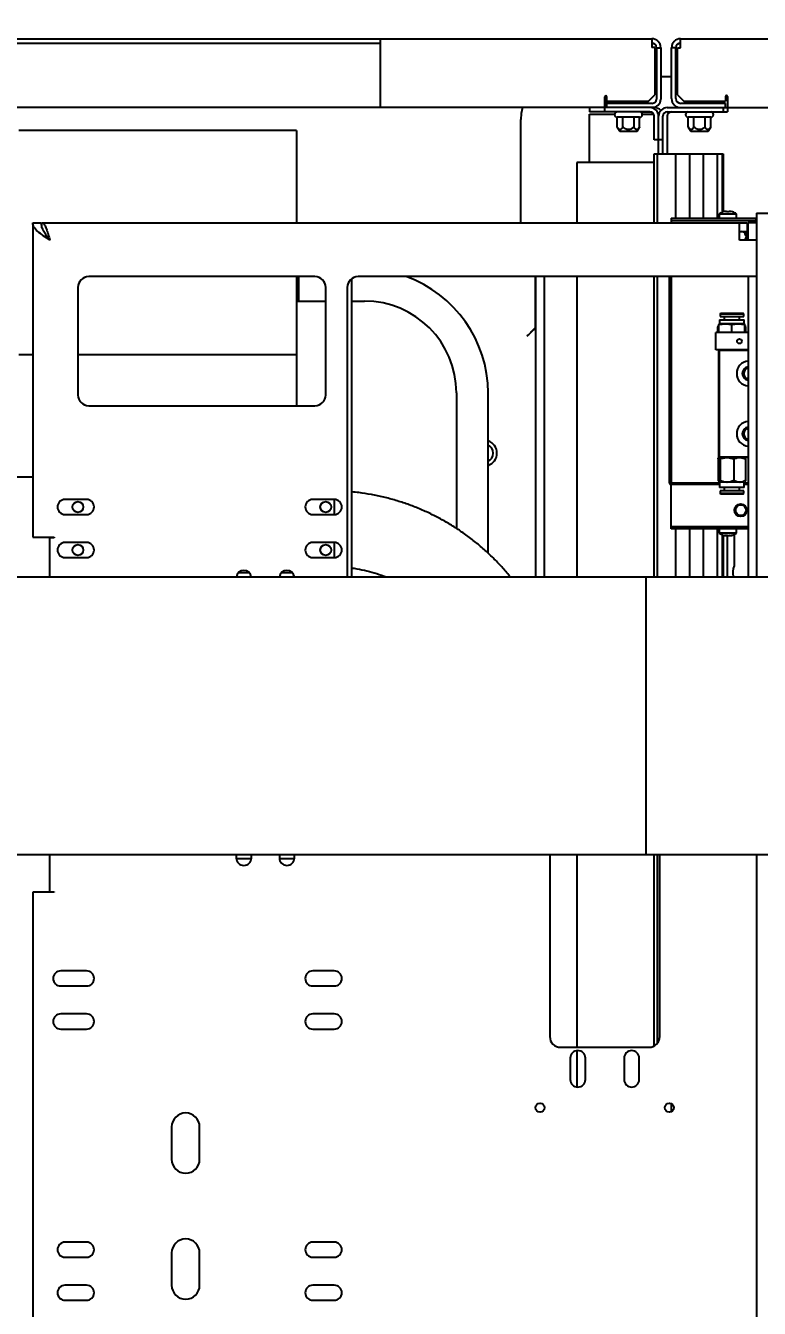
# Model space of a CAD drawing. Header units: inches. Extents: x -347369 to -260369, y 119522 to 149869.
# Drawn here: x -326195 to -325855, y 140242 to 140838 of the extents above; entities that cross this region are included whole.
import ezdxf

# ---------------------------------------------------------------- set-up
doc = ezdxf.new("R2010")
doc.units = ezdxf.units.IN
doc.header["$LTSCALE"] = 300
doc.layers.add('MACCHINA', color=40, linetype='Continuous')
doc.layers.add('QUOTE', color=7, linetype='Continuous')
doc.styles.get("Standard").update_dxf_attribs({"font": 'romans.shx'})
doc.dimstyles.new('sc1a100_pollici', dxfattribs={"dimscale": 100, "dimtxt": 3, "dimasz": 3, "dimexe": 0, "dimexo": 0, "dimgap": 1, "dimtad": 1, "dimzin": 12, "dimdsep": 46, "dimtxsty": 'Standard', "dimblk": 'CLOSEDBLANK', "dimcen": 1, "dimclrd": 253, "dimclre": 253, "dimclrt": 2, "dimadec": 0, "dimazin": 3, "dimtfac": 1, "dimtmove": 0, "dimatfit": 1, "dimldrblk": 'CLOSEDBLANK', "dimfxl": 1, "dimtolj": 1, "dimtzin": 0, "dimarcsym": 0})

# ---------------------------------------------------------------- blocks, each defined once
blk = doc.blocks.new('_ClosedBlank')
at = {"color": 0, "linetype": 'ByBlock', "lineweight": -2}
for p, q in [((-1, 0.1667), (0, 0)), ((-1, 0.1667), (-1, -0.1667)), ((0, 0), (-1, -0.1667))]:
    blk.add_line(p, q, dxfattribs=at)
blk = doc.blocks.new('*D15')
at = {"layer": 'Defpoints', "color": 0, "transparency": 16777216}
for p in [(-345563.63, 144199.66), (-325383.62, 140999.66), (-345563.63, 139848.16)]:
    blk.add_point(p, dxfattribs=at)
at = {"layer": 'QUOTE', "color": 253, "lineweight": -2, "transparency": 16777216}
for p, q in [((-345563.63, 139848.16), (-345563.63, 144199.66)), ((-325683.62, 144199.66), (-345263.63, 144199.66)), ((-325383.62, 140999.66), (-325383.62, 144199.66))]:
    blk.add_line(p, q, dxfattribs=at)
at = {"layer": 'QUOTE', "color": 253, "lineweight": -2, "transparency": 16777216, "xscale": 300, "yscale": 300, "zscale": 300, "rotation": 180}
blk.add_blockref('_ClosedBlank', (-345563.63, 144199.66), dxfattribs=at)
at = {"layer": 'QUOTE', "color": 253, "lineweight": -2, "transparency": 16777216, "xscale": 300, "yscale": 300, "zscale": 300}
blk.add_blockref('_ClosedBlank', (-325383.62, 144199.66), dxfattribs=at)
at = {"layer": 'QUOTE', "color": 2, "transparency": 16777216, "char_height": 300, "attachment_point": 5}
for s, insert in [('\\A1;20180', (-335458.63, 144449.66)), ('\\A1;[66\'-2 1/2"]', (-335458.63, 143871.08))]:
    blk.add_mtext(s, dxfattribs=dict(at, insert=insert))
blk = doc.blocks.new('A$C27be3406')
at = {"layer": 'MACCHINA'}
for p, q in [((-1098, 1832.5), (-521.2, 1832.5)), ((-887, 1830.5), (-647, 1830.5)), ((-647, 1800.5), (-647, 1832.5)), ((-521.2, 1832.5), (-521.2, 1828.5)), ((-507.8, 1828.3), (-507.8, 1832.5)), ((-507.8, 1832.5), (495.8, 1832.5)), ((-519.7, 1828.5), (-521.2, 1828.5)), ((-519.7, 1828.5), (-519.7, 1806.5)), ((-519, 1828.3), (-517, 1828.3)), ((-519, 1828.3), (-519, 1804.5)), ((-517, 1828.3), (-517, 1804.5)), ((-512, 1804.7), (-512, 1828.3)), ((-510, 1828.3), (-512, 1828.3)), ((-510, 1804.7), (-510, 1828.3)), ((-509.3, 1828.3), (-507.8, 1828.3)), ((-509.3, 1806.5), (-509.3, 1828.3)), ((-519.7, 1815), (-519, 1815)), ((-517, 1815), (-512, 1815)), ((-510, 1815), (-509.3, 1815)), ((-543, 1798.5), (-543, 1805.5)), ((-542, 1800.5), (-542, 1805.5)), ((-522.7, 1803.5), (-519.7, 1806.5)), ((-509.3, 1806.5), (-506.3, 1803.5)), ((-487, 1805.7), (-487, 1803.5)), ((-486, 1805.7), (-486, 1798.5)), ((-520, 1800.5), (-1068, 1800.5)), ((-550, 1800.5), (-550, 1798.5)), ((-542, 1803.5), (-522.7, 1803.5)), ((-521, 1802.5), (-542, 1802.5)), ((-520, 1799.96), (-520, 1800.5)), ((-514, 1800.5), (474, 1800.5)), ((-487, 1802.5), (-507.8, 1802.5)), ((-506.3, 1803.5), (-487, 1803.5)), ((-488, 1800.5), (-488, 1798.5)), ((-487, 1800.5), (-487, 1802.5)), ((-582, 1747), (-582, 1795)), ((-522, 1798.5), (-550, 1798.5)), ((-550, 1797.5), (-538.42, 1797.5)), ((-550, 1775), (-550, 1797.5)), ((-526.8, 1796), (-537.2, 1796)), ((-537.2, 1791.5), (-537.2, 1796)), ((-534.6, 1791.5), (-534.6, 1796)), ((-529.4, 1791.5), (-529.4, 1796)), ((-526.8, 1791.5), (-526.8, 1796)), ((-521.38, 1798.4), (-526.31, 1798.4)), ((-525.58, 1797.5), (-520.27, 1797.5)), ((-520, 1785.5), (-520, 1796.5)), ((-518, 1779), (-518, 1796.5)), ((-516, 1779), (-516, 1796.5)), ((-514, 1798.5), (-486, 1798.5)), ((-514, 1796.5), (-514, 1779)), ((-493.8, 1796), (-504.2, 1796)), ((-504.2, 1791.5), (-504.2, 1796)), ((-501.6, 1791.5), (-501.6, 1796)), ((-496.4, 1791.5), (-496.4, 1796)), ((-493.8, 1791.5), (-493.8, 1796)), ((-686, 1789.87), (-815, 1789.87)), ((-686, 1789.87), (-686, 1747)), ((-537.2, 1791.5), (-536.04, 1789.5)), ((-536.04, 1789.5), (-527.96, 1789.5)), ((-527.96, 1789.5), (-526.8, 1791.5)), ((-504.2, 1791.5), (-503.04, 1789.5)), ((-503.04, 1789.5), (-494.96, 1789.5)), ((-494.96, 1789.5), (-493.8, 1791.5)), ((-516, 1785.5), (-520, 1785.5)), ((-520, 1779), (-488, 1779)), ((-520, 1747), (-520, 1779)), ((-518.6, 1779), (-518.6, 1747)), ((-510.14, 1779), (-510.14, 1749.15)), ((-503.64, 1779), (-503.64, 1749.15)), ((-497.36, 1779), (-497.36, 1749.15)), ((-490.86, 1779), (-490.86, 1749.15)), ((-488.5, 1779), (-488.5, 1751.89)), ((-488, 1779), (-488, 1752.05)), ((-556, 1775), (-556, 1747)), ((-520, 1775), (-556, 1775)), ((-488, 1752.05), (-488.01, 1752.07)), ((-486.8, 1752.32), (-486.76, 1752.26)), ((-486.45, 1752.32), (-486.45, 1752.05)), ((-485.3, 1752.32), (-485.3, 1752.05)), ((-484.95, 1752.32), (-484.99, 1752.26)), ((-483.75, 1752.05), (-483.74, 1752.07)), ((-808.5, 1747), (-808.5, 1601)), ((-808.5, 1747), (-804.5, 1747)), ((-804.2, 1745.03), (-804.2, 1747)), ((-804.2, 1747), (-476.8, 1747)), ((-512.23, 1749.15), (-472.87, 1749.15)), ((-512.23, 1749.15), (-512.23, 1747)), ((-512.23, 1748.15), (-472.87, 1748.15)), ((-489.87, 1751.15), (-489.87, 1749.15)), ((-489.87, 1751.15), (-481.87, 1751.15)), ((-481.87, 1749.15), (-481.87, 1751.15)), ((-480.5, 1739), (-480.5, 1747)), ((-476.8, 1743), (-476.8, 1747)), ((-472.5, 1747), (-476.5, 1747)), ((-476.5, 1739), (-476.5, 1747)), ((-472.87, 1749.15), (-472.87, 1747)), ((-472.5, 1751.5), (-472.5, 1582.5)), ((-472.5, 1751.5), (-402.5, 1751.5)), ((-480.5, 1743), (-476.8, 1743)), ((-472.5, 1739), (-480.5, 1739)), ((-677.5, 1722), (-782.5, 1722)), ((-686, 1722), (-686, 1662)), ((-684.91, 1710.64), (-684.91, 1722)), ((-472.5, 1722), (-657.5, 1722)), ((-575.07, 1698.66), (-575.07, 1722)), ((-575, 1582.5), (-575, 1722)), ((-571, 1582.5), (-571, 1722)), ((-556, 1722), (-556, 1582.5)), ((-520, 1582.5), (-520, 1722)), ((-518.6, 1722), (-518.6, 1582.5)), ((-513, 1626), (-513, 1722)), ((-512, 1626), (-512, 1722)), ((-476.5, 1722), (-476.5, 1582.5)), ((-787.5, 1717), (-787.5, 1667)), ((-672.5, 1667), (-672.5, 1717)), ((-662.5, 1717), (-662.5, 1582.5)), ((-660.5, 1721), (-660.5, 1582.5)), ((-686, 1710.64), (-672.5, 1710.64)), ((-660.5, 1710.64), (-654.5, 1710.64)), ((-489.2, 1705), (-489.5, 1704.7)), ((-489.5, 1704.7), (-489.5, 1703.5)), ((-489.5, 1704.7), (-478.5, 1704.7)), ((-489.2, 1705), (-478.8, 1705)), ((-478.5, 1704.7), (-478.8, 1705)), ((-478.5, 1703.5), (-478.5, 1704.7)), ((-490, 1698.75), (-490.54, 1698.47)), ((-490.54, 1696), (-490.54, 1698.47)), ((-490, 1699.4), (-490.13, 1699.27)), ((-490, 1699.75), (-487, 1700)), ((-478, 1700), (-490, 1700)), ((-490, 1696), (-490, 1699.75)), ((-489.75, 1702), (-489.75, 1700)), ((-489.75, 1702), (-478.25, 1702)), ((-489.5, 1703.5), (-478.5, 1703.5)), ((-487.55, 1703.5), (-487.55, 1702)), ((-487, 1700), (-484, 1699.75)), ((-484, 1699.75), (-481, 1700)), ((-484, 1696), (-484, 1699.75)), ((-481, 1700), (-478, 1699.75)), ((-480.45, 1702), (-480.45, 1703.5)), ((-478.25, 1700), (-478.25, 1702)), ((-478, 1696), (-478, 1699.75)), ((-477.87, 1699.27), (-478, 1699.4)), ((-477.46, 1696), (-477.46, 1698.47)), ((-491.5, 1688), (-491.5, 1696)), ((-476.5, 1696), (-491.5, 1696)), ((-476.5, 1688), (-491.5, 1688)), ((-490, 1687.8), (-489.8, 1688)), ((-490, 1638.2), (-490, 1687.8)), ((-490, 1687.8), (-476.5, 1687.8)), ((-489.8, 1638), (-489.8, 1688)), ((-808.5, 1685.69), (-815, 1685.69)), ((-686, 1685.69), (-787.5, 1685.69)), ((-611.85, 1667.99), (-611.85, 1605.03)), ((-597.15, 1593.54), (-597.15, 1667.99)), ((-782.5, 1662), (-677.5, 1662)), ((-490.4, 1637.41), (-490.4, 1627.53)), ((-489.9, 1638), (-490.07, 1637.9)), ((-476.5, 1638.2), (-490, 1638.2)), ((-489.8, 1638), (-490, 1638.2)), ((-476.5, 1638), (-489.9, 1638)), ((-489.49, 1637.41), (-489.49, 1627.53)), ((-483.09, 1637.41), (-483.09, 1627.53)), ((-477.93, 1637.9), (-478.1, 1638)), ((-477.6, 1637.41), (-477.6, 1627.53)), ((-819.5, 1629), (-808.5, 1629)), ((-490.07, 1626.67), (-489.9, 1626.5)), ((-478.1, 1626.5), (-477.93, 1626.67)), ((-513, 1626), (-512.5, 1625.5)), ((-512.5, 1625.5), (-512, 1626)), ((-489.75, 1625.5), (-512.5, 1625.5)), ((-512.23, 1604.85), (-512.23, 1625.5)), ((-489.75, 1626), (-512, 1626)), ((-478.1, 1626.5), (-489.9, 1626.5)), ((-489.75, 1626.5), (-489.75, 1624)), ((-478.25, 1624), (-489.75, 1624)), ((-489.5, 1622.5), (-489.5, 1621.3)), ((-478.5, 1622.5), (-489.5, 1622.5)), ((-489.5, 1621.3), (-489.2, 1621)), ((-478.5, 1621.3), (-489.5, 1621.3)), ((-478.8, 1621), (-489.2, 1621)), ((-487.55, 1624), (-487.55, 1622.5)), ((-480.45, 1622.5), (-480.45, 1624)), ((-478.8, 1621), (-478.5, 1621.3)), ((-478.5, 1621.3), (-478.5, 1622.5)), ((-478.25, 1624), (-478.25, 1626.5)), ((-476.5, 1626), (-478.25, 1626)), ((-476.5, 1625.5), (-478.25, 1625.5)), ((-783.5, 1618.5), (-793.5, 1618.5)), ((-668.5, 1618.5), (-678.5, 1618.5)), ((-668.5, 1618.5), (-668.5, 1611.5)), ((-793.5, 1611.5), (-783.5, 1611.5)), ((-678.5, 1611.5), (-668.5, 1611.5)), ((-482.12, 1612.52), (-482.12, 1614.49)), ((-476.5, 1605.85), (-512.23, 1605.85)), ((-476.5, 1604.85), (-512.23, 1604.85)), ((-510.14, 1604.85), (-510.14, 1582.5)), ((-503.64, 1604.85), (-503.64, 1582.5)), ((-497.36, 1604.85), (-497.36, 1582.5)), ((-490.86, 1604.85), (-490.86, 1582.5)), ((-489.87, 1604.85), (-489.87, 1602.85)), ((-481.87, 1602.85), (-489.87, 1602.85)), ((-481.87, 1602.85), (-481.87, 1604.85)), ((-808.5, 1601), (-798.5, 1601)), ((-800.5, 1582.5), (-800.5, 1600.7)), ((-798.5, 1600.7), (-800.5, 1600.7)), ((-798.5, 1601), (-798.5, 1600.7)), ((-783.5, 1598.5), (-793.5, 1598.5)), ((-668.5, 1598.5), (-678.5, 1598.5)), ((-668.5, 1598.5), (-668.5, 1591.5)), ((-488.5, 1602.11), (-488.5, 1582.5)), ((-488, 1601.93), (-488, 1582.5)), ((-486.95, 1601.68), (-486.93, 1601.71)), ((-486.76, 1601.68), (-486.69, 1601.93)), ((-486.51, 1601.68), (-486.34, 1601.94)), ((-486.05, 1601.68), (-486.11, 1601.92)), ((-486, 1582.5), (-486, 1601.7)), ((-485.24, 1601.68), (-485.31, 1601.8)), ((-484.99, 1601.68), (-485, 1601.72)), ((-484.8, 1601.68), (-484.84, 1601.76)), ((-483, 1602.21), (-483, 1587.62)), ((-793.5, 1591.5), (-783.5, 1591.5)), ((-678.5, 1591.5), (-668.5, 1591.5)), ((-1220, 1582.5), (-389.21, 1582.5)), ((-712.95, 1584.5), (-708.05, 1584.5)), ((-692.95, 1584.5), (-688.05, 1584.5)), ((-523.87, 1582.5), (-523.87, 1453.5)), ((-1220, 1453.5), (-389.21, 1453.5)), ((-800.5, 1436.3), (-800.5, 1453.5)), ((-714, 1453.5), (-714, 1452)), ((-707.04, 1451.5), (-713.96, 1451.5)), ((-707, 1452), (-707, 1453.5)), ((-694, 1453.5), (-694, 1452)), ((-687.04, 1451.5), (-693.96, 1451.5)), ((-687, 1452), (-687, 1453.5)), ((-568.5, 1453.5), (-568.5, 1369)), ((-556, 1453.5), (-556, 1364)), ((-520, 1364.67), (-520, 1453.5)), ((-518.6, 1453.5), (-518.6, 1365.87)), ((-517.5, 1369), (-517.5, 1453.5)), ((-472.5, 1453.5), (-472.5, 1122.5)), ((-808.5, 1436), (-808.5, 1231)), ((-798.5, 1436), (-808.5, 1436)), ((-800.5, 1436.3), (-798.5, 1436.3)), ((-798.5, 1436.3), (-798.5, 1436)), ((-783.5, 1399.5), (-795.5, 1399.5)), ((-668.5, 1399.5), (-678.5, 1399.5)), ((-795.5, 1392.5), (-783.5, 1392.5)), ((-678.5, 1392.5), (-668.5, 1392.5)), ((-783.5, 1379.5), (-795.5, 1379.5)), ((-668.5, 1379.5), (-678.5, 1379.5)), ((-795.5, 1372.5), (-783.5, 1372.5)), ((-678.5, 1372.5), (-668.5, 1372.5)), ((-563.5, 1364), (-522.5, 1364)), ((-559, 1359), (-559, 1349)), ((-556, 1362.46), (-556, 1345.54)), ((-552, 1349), (-552, 1359)), ((-534, 1359), (-534, 1349)), ((-527, 1349), (-527, 1359)), ((-512.23, 1337.95), (-512.23, 1334.05)), ((-744, 1327), (-744, 1312)), ((-731, 1312), (-731, 1327)), ((-783.5, 1273.5), (-793.5, 1273.5)), ((-668.5, 1273.5), (-678.5, 1273.5)), ((-793.5, 1266.5), (-783.5, 1266.5)), ((-744, 1268.5), (-744, 1253.5)), ((-731, 1253.5), (-731, 1268.5)), ((-678.5, 1266.5), (-668.5, 1266.5)), ((-783.5, 1253.5), (-793.5, 1253.5)), ((-668.5, 1253.5), (-678.5, 1253.5)), ((-793.5, 1246.5), (-783.5, 1246.5)), ((-678.5, 1246.5), (-668.5, 1246.5))]:
    blk.add_line(p, q, dxfattribs=at)
at = {"layer": 'MACCHINA', "flags": 128}
for points in [[(-581.23, 1800.5), (-581.8, 1797.85), (-582, 1795)], [(-476.91, 1740.5), (-477.09, 1739.49), (-477.32, 1739)], [(-486.75, 1601.72), (-486.65, 1601.71), (-486.51, 1601.68)], [(-484.82, 1601.71), (-484.88, 1601.7), (-484.99, 1601.68)]]:
    blk.add_lwpolyline(points, dxfattribs=at)
at = {"layer": 'MACCHINA'}
for centre, radius in [((-480.5, 1692), 1.1), ((-787.5, 1615), 2.5), ((-672.5, 1615), 2.5), ((-479.87, 1613.5), 2.96), ((-479.87, 1613.5), 2.46), ((-787.5, 1595), 2.5), ((-672.5, 1595), 2.5), ((-573, 1336), 2.1), ((-513, 1336), 2.1)]:
    blk.add_circle(centre, radius, dxfattribs=at)
for centre, radius, start, end in [((-521.2, 1828.3), 4.2, 0, 90), ((-521.2, 1828.3), 2.2, 0, 90), ((-507.8, 1828.3), 4.2, 90, 180), ((-507.8, 1828.3), 2.2, 90, 180), ((-542.5, 1805.5), 0.5, 0, 180), ((-486.5, 1805.7), 0.5, 0, 180), ((-522, 1796.5), 4, 0, 90), ((-521, 1804.5), 2, 270, 0), ((-521, 1804.5), 4, 270, 0), ((-520, 1796.5), 4, 41.40962, 90), ((-514, 1796.5), 4, 90, 180), ((-507.8, 1804.7), 4.2, 180, 270), ((-507.8, 1804.7), 2.2, 180, 270), ((-537.2, 1797.25), 1.25, 90, 270), ((-526.8, 1797.25), 1.25, 270, 90), ((-522, 1796.5), 2, 0, 90), ((-514, 1796.5), 2, 90, 180), ((-512, 1796.5), 2, 90, 180), ((-504.2, 1797.25), 1.25, 90, 270), ((-493.8, 1797.25), 1.25, 270, 90), ((-485.87, 1745.38), 7.02, 107.68791, 124.70805), ((-485.87, 1745.38), 7, 97.58949, 107.658), ((-486.36, 1750.69), 1.69, 105.01565, 120.75108), ((-485.46, 1746.27), 6.13, 99.31701, 106.76112), ((-485.87, 1744.31), 7.75, 85.7473, 94.2527), ((-486.29, 1746.27), 6.13, 73.23888, 80.68299), ((-485.38, 1750.69), 1.69, 59.24892, 74.98435), ((-485.87, 1745.38), 7, 72.342, 82.41051), ((-485.87, 1745.38), 7.02, 55.29195, 72.31209), ((-479.87, 1740.5), 2.46, 322.40123, 104.78539), ((-479.87, 1740.5), 2.96, 0, 57.67438), ((-782.5, 1717), 5, 90, 180), ((-677.5, 1717), 5, 0, 90), ((-657.5, 1717), 5, 90, 180), ((-654.5, 1667.99), 57.35, 0, 70.33705), ((-654.5, 1667.99), 42.65, 0, 90), ((-476, 1677), 5.75, 94.98854, 265.01146), ((-476, 1677), 3.15, 99.1332, 260.8668), ((-476, 1677), 3, 99.59407, 260.40593), ((-476, 1677), 2.5, 101.53696, 258.46304), ((-782.5, 1667), 5, 180, 270), ((-677.5, 1667), 5, 270, 0), ((-476, 1649), 5.75, 94.98854, 265.01146), ((-476, 1649), 3.15, 99.1332, 260.8668), ((-476, 1649), 3, 99.59407, 260.40593), ((-476, 1649), 2.5, 101.53696, 258.46304), ((-599, 1640), 6, 287.95882, 72.04118), ((-599, 1640), 4.25, 295.80401, 64.19599), ((-793.5, 1615), 3.5, 90, 270), ((-783.5, 1615), 3.5, 270, 90), ((-678.5, 1615), 3.5, 90, 270), ((-668.5, 1615), 3.5, 270, 90), ((-485.87, 1608.62), 7.02, 235.29195, 257.66181), ((-485.87, 1608.62), 7.02, 282.33819, 304.70805), ((-793.5, 1595), 3.5, 90, 270), ((-783.5, 1595), 3.5, 270, 90), ((-678.5, 1595), 3.5, 90, 270), ((-668.5, 1595), 3.5, 270, 90), ((-485.73, 1608.95), 7.34, 254.95267, 261.96082), ((-486.23, 1605.86), 4.23, 250.58368, 260.24182), ((-486.09, 1607.64), 6.02, 257.66043, 261.78959), ((-486.69, 1608.55), 6.62, 265.39648, 274.60352), ((-486.25, 1603.09), 1.49, 229.41624, 249.95568), ((-485.24, 1605.08), 3.49, 250.13648, 256.68392), ((-485.18, 1603.09), 1.49, 229.41624, 249.95568), ((-486.48, 1602.91), 1.29, 289.33388, 297.89277), ((-486.55, 1605.26), 3.68, 283.44538, 292.51666), ((-486.1, 1607.67), 6.05, 278.22386, 289.03336), ((-485.51, 1601.95), 0.378, 316.26726, 347.48177), ((-485.66, 1607.67), 6.05, 278.22386, 289.03336), ((-483.91, 1603.08), 1.15, 258.92374, 281.07626), ((-710.5, 1582), 3.5, 8.21321, 171.78679), ((-690.5, 1582), 3.5, 8.21321, 171.78679), ((-473.5, 1584.5), 10, 161.80513, 191.53696), ((-710.5, 1452), 3.5, 180, 0), ((-690.5, 1452), 3.5, 180, 0), ((-795.5, 1396), 3.5, 90, 270), ((-783.5, 1396), 3.5, 270, 90), ((-678.5, 1396), 3.5, 90, 270), ((-668.5, 1396), 3.5, 270, 90), ((-795.5, 1376), 3.5, 90, 270), ((-783.5, 1376), 3.5, 270, 90), ((-678.5, 1376), 3.5, 90, 270), ((-668.5, 1376), 3.5, 270, 90), ((-563.5, 1369), 5, 180, 270), ((-522.5, 1369), 5, 270, 0), ((-555.5, 1359), 3.5, 0, 180), ((-530.5, 1359), 3.5, 0, 180), ((-555.5, 1349), 3.5, 180, 0), ((-530.5, 1349), 3.5, 180, 0), ((-737.5, 1327), 6.5, 0, 180), ((-737.5, 1312), 6.5, 180, 0), ((-793.5, 1270), 3.5, 90, 270), ((-783.5, 1270), 3.5, 270, 90), ((-737.5, 1268.5), 6.5, 0, 180), ((-678.5, 1270), 3.5, 90, 270), ((-668.5, 1270), 3.5, 270, 90), ((-793.5, 1250), 3.5, 90, 270), ((-783.5, 1250), 3.5, 270, 90), ((-737.5, 1253.5), 6.5, 180, 0), ((-678.5, 1250), 3.5, 90, 270), ((-668.5, 1250), 3.5, 270, 90)]:
    blk.add_arc(centre, radius, start, end, dxfattribs=at)
for points, knots in [([(-534.6, 1791.5), (-534.83, 1791.14), (-535.19, 1790.57), (-535.79, 1790.24), (-536.33, 1790.36), (-536.8, 1790.85), (-537.08, 1791.31), (-537.2, 1791.5)], [0, 0, 0, 0, 0.2995696, 0.4639405, 0.6291846, 0.8432284, 1, 1, 1, 1]), ([(-529.4, 1791.5), (-529.86, 1791.14), (-530.58, 1790.57), (-531.79, 1790.24), (-532.86, 1790.36), (-533.8, 1790.85), (-534.36, 1791.31), (-534.6, 1791.5)], [0, 0, 0, 0, 0.29957, 0.463941, 0.629185, 0.843228, 1, 1, 1, 1]), ([(-526.8, 1791.5), (-526.83, 1791.45), (-527.06, 1791.06), (-527.44, 1790.55), (-527.99, 1790.25), (-528.49, 1790.34), (-528.97, 1790.8), (-529.26, 1791.27), (-529.4, 1791.5)], [0, 0, 0, 0, 0.041913, 0.306444, 0.461015, 0.615739, 0.810975, 1, 1, 1, 1]), ([(-501.6, 1791.5), (-501.83, 1791.14), (-502.19, 1790.57), (-502.79, 1790.24), (-503.33, 1790.36), (-503.8, 1790.85), (-504.08, 1791.31), (-504.2, 1791.5)], [0, 0, 0, 0, 0.2995696, 0.4639405, 0.6291846, 0.8432284, 1, 1, 1, 1]), ([(-496.4, 1791.5), (-496.86, 1791.14), (-497.58, 1790.57), (-498.79, 1790.24), (-499.86, 1790.36), (-500.8, 1790.85), (-501.36, 1791.31), (-501.6, 1791.5)], [0, 0, 0, 0, 0.29957, 0.463941, 0.629185, 0.843228, 1, 1, 1, 1]), ([(-493.8, 1791.5), (-493.83, 1791.45), (-494.06, 1791.06), (-494.44, 1790.55), (-494.99, 1790.25), (-495.49, 1790.34), (-495.97, 1790.8), (-496.26, 1791.27), (-496.4, 1791.5)], [0, 0, 0, 0, 0.041913, 0.306444, 0.461015, 0.615739, 0.810975, 1, 1, 1, 1]), ([(-804.2, 1747), (-803.92, 1746.9), (-803.37, 1746.71), (-802.54, 1745.22), (-801.71, 1743.03), (-801.03, 1740.81), (-800.63, 1739.44), (-800.5, 1739)], [0, 0, 0, 0, 0.223834, 0.447701, 0.671568, 0.895435, 1, 1, 1, 1]), ([(-579, 1694.4), (-578.39, 1695.01), (-577.36, 1696.04), (-576.14, 1697.31), (-575.58, 1697.92), (-575.35, 1698.12), (-575.32, 1698.16)], [0, 0, 0, 0, 0.4202846, 0.704852, 0.9517758, 1, 1, 1, 1]), ([(-575.32, 1698.16), (-575.24, 1698.25), (-575.1, 1698.41), (-575.08, 1698.58), (-575.07, 1698.66)], [0, 0, 0, 0, 0.559945, 1, 1, 1, 1]), ([(-490.54, 1698.47), (-490.45, 1698.7), (-490.31, 1699.07), (-490.16, 1699.2), (-490.1, 1699.25)], [0, 0, 0, 0, 0.63107, 1, 1, 1, 1]), ([(-490, 1700), (-490, 1699.97), (-490, 1699.93), (-490, 1699.78), (-490, 1699.75)], [0, 0, 0, 0, 0.7750012, 1, 1, 1, 1]), ([(-478, 1699.75), (-478, 1699.78), (-478, 1699.93), (-478, 1699.97), (-478, 1700)], [0, 0, 0, 0, 0.2249988, 1, 1, 1, 1]), ([(-477.46, 1698.47), (-477.55, 1698.7), (-477.69, 1699.07), (-477.84, 1699.2), (-477.9, 1699.25)], [0, 0, 0, 0, 0.63107, 1, 1, 1, 1]), ([(-575.11, 1698.07), (-575.19, 1697.99), (-575.34, 1697.83), (-575.87, 1697.39), (-576.65, 1696.72), (-577.73, 1695.62), (-578.52, 1694.86), (-579, 1694.4)], [0, 0, 0, 0, 0.128894, 0.254428, 0.499426, 0.697201, 1, 1, 1, 1]), ([(-476.88, 1674.66), (-476.86, 1674.67), (-476.75, 1674.75), (-476.61, 1674.8), (-476.5, 1674.84)], [0, 0, 0, 0, 0.169362, 1, 1, 1, 1]), ([(-476.88, 1651.34), (-476.86, 1651.33), (-476.75, 1651.25), (-476.61, 1651.2), (-476.5, 1651.16)], [0, 0, 0, 0, 0.169362, 1, 1, 1, 1]), ([(-490.4, 1637.41), (-490.32, 1637.56), (-490.16, 1637.87), (-489.85, 1638.04), (-489.63, 1637.65), (-489.49, 1637.41)], [0, 0, 0, 0, 0.2648736, 0.5354914, 1, 1, 1, 1]), ([(-489.49, 1637.41), (-488.94, 1637.56), (-487.81, 1637.87), (-485.64, 1638.04), (-484.08, 1637.65), (-483.09, 1637.41)], [0, 0, 0, 0, 0.264874, 0.535491, 1, 1, 1, 1]), ([(-483.09, 1637.41), (-482.61, 1637.56), (-481.65, 1637.87), (-479.78, 1638.04), (-478.44, 1637.65), (-477.6, 1637.41)], [0, 0, 0, 0, 0.264874, 0.535491, 1, 1, 1, 1]), ([(-477.6, 1637.41), (-477.68, 1637.57), (-477.79, 1637.82), (-477.91, 1637.86), (-477.95, 1637.87)], [0, 0, 0, 0, 0.684897, 1, 1, 1, 1]), ([(-490.4, 1627.53), (-490.34, 1627.31), (-490.21, 1626.87), (-489.98, 1626.5), (-489.73, 1626.72), (-489.56, 1627.28), (-489.49, 1627.53)], [0, 0, 0, 0, 0.2164608, 0.4403228, 0.7519097, 1, 1, 1, 1]), ([(-489.49, 1627.53), (-489.05, 1627.31), (-488.16, 1626.87), (-486.51, 1626.5), (-484.73, 1626.72), (-483.59, 1627.28), (-483.09, 1627.53)], [0, 0, 0, 0, 0.216461, 0.440323, 0.75191, 1, 1, 1, 1]), ([(-483.09, 1627.53), (-482.71, 1627.31), (-481.95, 1626.87), (-480.53, 1626.5), (-479, 1626.72), (-478.03, 1627.28), (-477.6, 1627.53)], [0, 0, 0, 0, 0.216461, 0.440323, 0.75191, 1, 1, 1, 1]), ([(-477.6, 1627.53), (-477.66, 1627.3), (-477.77, 1626.89), (-477.89, 1626.75), (-477.95, 1626.69)], [0, 0, 0, 0, 0.555616, 1, 1, 1, 1]), ([(-586.85, 1582.5), (-587.06, 1582.77), (-588.45, 1584.57), (-591.25, 1587.71), (-595.26, 1591.88), (-599.52, 1595.81), (-603.99, 1599.51), (-608.65, 1602.97), (-613.49, 1606.18), (-618.5, 1609.12), (-623.67, 1611.79), (-628.98, 1614.18), (-634.41, 1616.28), (-639.95, 1618.09), (-645.58, 1619.6), (-651.29, 1620.8), (-656.27, 1621.61), (-659.35, 1621.9), (-660.5, 1622.01)], [0, 0, 0, 0, 0.012119, 0.07974, 0.147372, 0.215017, 0.282675, 0.350346, 0.418028, 0.485723, 0.55343, 0.621147, 0.688874, 0.756611, 0.824357, 0.89211, 0.95987, 1, 1, 1, 1]), ([(-660.5, 1586.67), (-660.08, 1586.62), (-658.08, 1586.37), (-654.55, 1585.64), (-649.94, 1584.43), (-646.58, 1583.36), (-644.8, 1582.63), (-644.49, 1582.5)], [0, 0, 0, 0, 0.076521, 0.363768, 0.651045, 0.938366, 1, 1, 1, 1])]:
    blk.add_open_spline(points, degree=3, knots=knots, dxfattribs=at)
for points in [[(-800.5, 1739), (-801.55, 1739.67), (-803.64, 1741), (-806.29, 1743), (-808.14, 1745), (-808.38, 1746.33), (-808.5, 1747)], [(-800.5, 1739), (-801.02, 1739.67), (-802.07, 1741), (-803.39, 1743), (-804.32, 1745), (-804.44, 1746.33), (-804.5, 1747)]]:
    blk.add_open_spline(points, degree=3, dxfattribs=at)

msp = doc.modelspace()

# ---------------------------------------------------------------- block references
at = {"layer": 'QUOTE'}
msp.add_blockref('A$C27be3406', (-325383.625, 138999.656), dxfattribs=at)

# ---------------------------------------------------------------- dimensions: what is measured, and where the dimension line sits
dim = msp.add_linear_dim(base=(-345563.625, 144199.656), p1=(-325383.625, 140999.656), p2=(-345563.625, 139848.156), dimstyle='sc1a100_pollici', override={"dimpost": '\\X'}, dxfattribs=at)
dim.commit()
dim.dimension.update_dxf_attribs({"geometry": '*D15', "text_midpoint": (-335458.627, 144199.656), "dimtype": 160})

doc.saveas('drawing.dxf')
